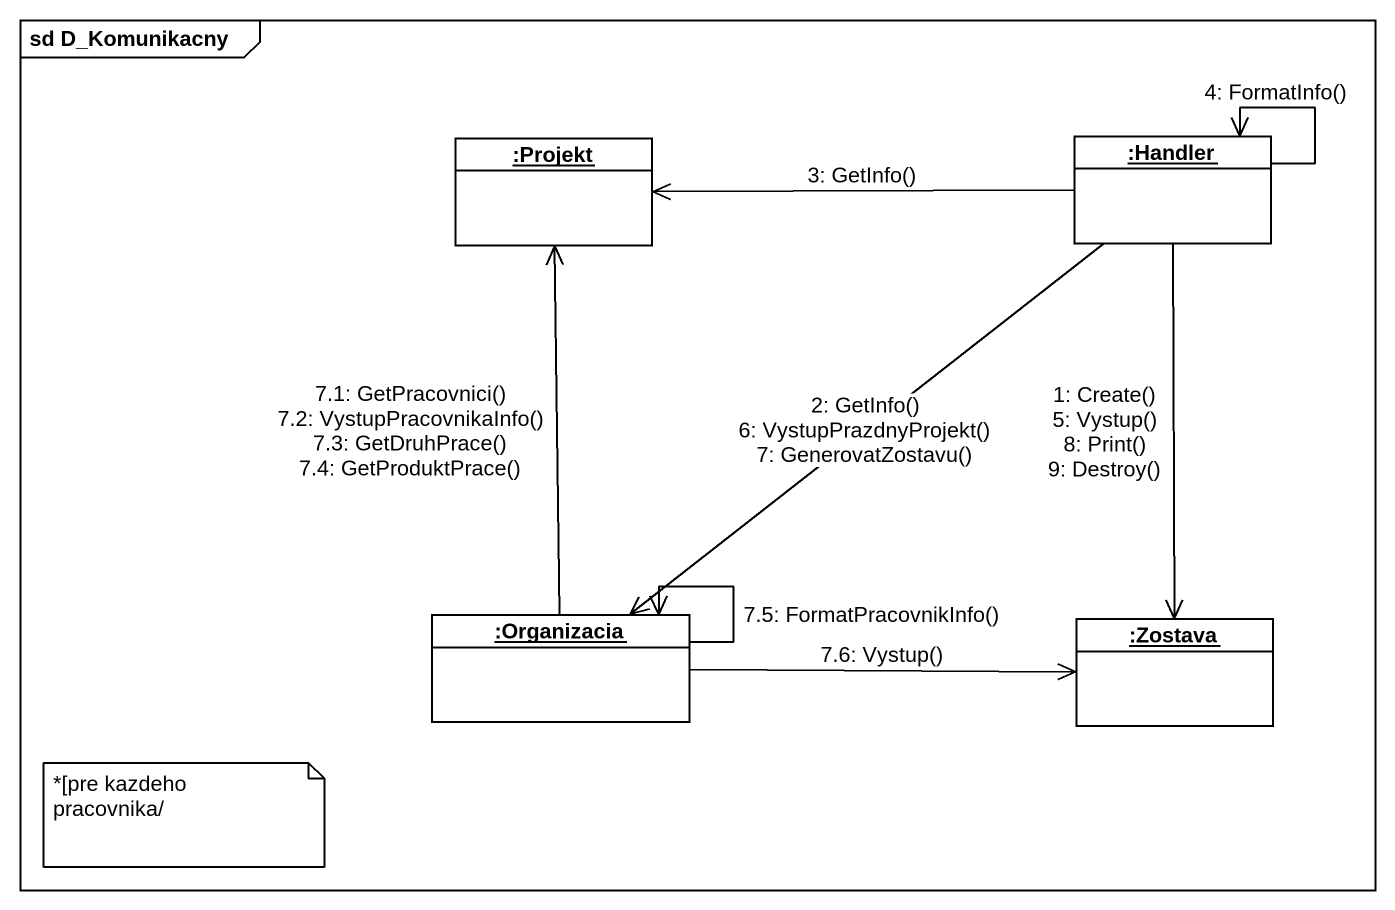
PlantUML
@startuml
mainframe sd D_Komunikacny
hide circle
hide empty members
object ":Handler" as Handler
object ":Projekt" as Projekt
object ":Organizacia" as Organizacia
object ":Zostava" as Zostava
Handler --> Zostava : 1: Create()\n5: Vystup()\n8: Print()\n9: Destroy()
Handler --> Organizacia : 2: GetInfo()\n6: VystupPrazdnyProjekt()\n7: GenerovatZostavu()
Handler -left-> Projekt : 3: GetInfo()
Handler --> Handler : 4: FormatInfo()
Organizacia -up-> Projekt : 7.1: GetPracovnici()\n7.2: VystupPracovnikaInfo()\n7.3: GetDruhPrace()\n7.4: GetProduktPrace()
Organizacia --> Organizacia : 7.5: FormatPracovnikInfo()
Organizacia -right-> Zostava : 7.6: Vystup()
note as N1
  *[pre kazdeho pracovnika/
end note
@enduml
